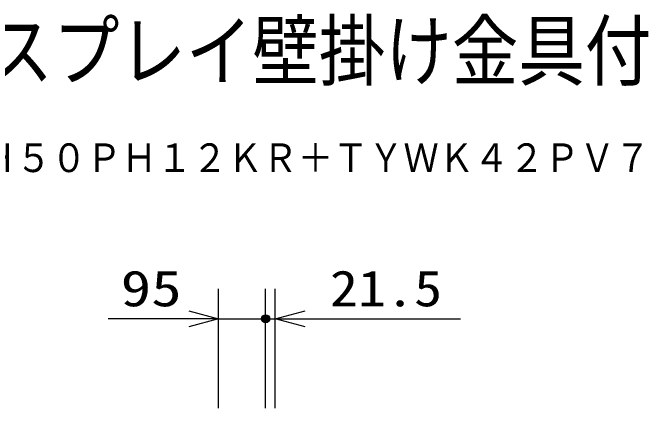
# Model space of a CAD drawing. Units: millimetres, scale not verified. Extents: x -63 to 63, y -57 to 57.
# Drawn here: x 19.8 to 62.44, y 30.88 to 57.39 of the extents above; entities that cross this region are included whole.
import ezdxf
from ezdxf.enums import TextEntityAlignment as Align

# ---------------------------------------------------------------- set-up
doc = ezdxf.new("R2010")
doc.units = ezdxf.units.MM
doc.header["$LTSCALE"] = 0.190236
for name, color, linetype in [('0-0_MOJI1', 2, 'Continuous'), ('0-1_TOUROKU', 1, 'Continuous'), ('0-4_SUNPO', 3, 'Continuous'), ('0-5_Defpoints', 7, 'Continuous')]:
    doc.layers.add(name, color=color, linetype=linetype)
doc.styles.add('ＭＳ ゴシック', font='')
doc.styles.get('ＭＳ ゴシック').set_extended_font_data('MS Gothic')

# ---------------------------------------------------------------- blocks, each defined once
blk = doc.blocks.new('_OPEN30')
at = {"layer": '0-5_Defpoints'}
blk.add_line((0, 0), (-1, 0), dxfattribs=at)
blk.add_lwpolyline([(-1, 0.26795), (0, 0), (-1, -0.26795)], dxfattribs=at)

msp = doc.modelspace()

# ---------------------------------------------------------------- linework, layer by layer
at = {"layer": '0-4_SUNPO'}
for p, q in [((33.618, 30.8833), (33.618, 38.8833)), ((36.7714, 30.8833), (36.7714, 38.8833)), ((37.4214, 30.8833), (37.4214, 38.8833)), ((36.6248, 37.11), (36.9181, 37.11)), ((31.618, 36.8833), (26.2147, 36.8833)), ((33.618, 36.8833), (37.4214, 36.8833)), ((36.5024, 36.86), (37.0404, 36.86)), ((36.5028, 36.91), (37.0401, 36.91)), ((36.5116, 36.81), (37.0313, 36.81)), ((36.5126, 36.96), (37.0303, 36.96)), ((36.5312, 36.76), (37.0117, 36.76)), ((36.533, 37.01), (37.0099, 37.01)), ((36.5644, 36.71), (36.9785, 36.71)), ((36.5673, 37.06), (36.9756, 37.06)), ((38.5098, 36.8833), (49.8532, 36.8833)), ((36.6196, 36.66), (36.9233, 36.66))]:
    msp.add_line(p, q, dxfattribs=at)
msp.add_circle((36.7714, 36.8833), 0.27, dxfattribs=at)

# ---------------------------------------------------------------- block references
at = {"layer": '0-4_SUNPO', "xscale": 2, "yscale": 2}
msp.add_blockref('_OPEN30', (33.618, 36.8833), dxfattribs=at)
at = {"layer": '0-4_SUNPO', "xscale": 2, "yscale": 2, "rotation": 180}
msp.add_blockref('_OPEN30', (37.4214, 36.8833), dxfattribs=at)

# ---------------------------------------------------------------- texts
at = {"layer": '0-0_MOJI1', "style": 'ＭＳ ゴシック', "width": 0.85}
msp.add_text('ハイビジョンプラズマディスプレイ壁掛け金具付', height=3.848, dxfattribs=at).set_placement((-35.5001, 51.7599), align=Align.BOTTOM_LEFT)
at = {"layer": '0-1_TOUROKU', "style": 'ＭＳ ゴシック', "width": 0.9}
msp.add_text('ＴＨ５０ＰＨ１２ＫＲ＋ＴＹＷＫ４２ＰＶ７', height=1.925, dxfattribs=at).set_placement((15.3, 46.13), align=Align.BOTTOM_LEFT)
at = {"layer": '0-4_SUNPO', "style": 'ＭＳ ゴシック'}
for s, width, p in [('95', 1.25, (27.0479, 36.9929)), ('21.5', 1.15, (41.0874, 36.9929))]:
    msp.add_text(s, height=2.406, dxfattribs=dict(at, width=width)).set_placement(p, align=Align.BOTTOM_LEFT)

doc.saveas('drawing.dxf')
